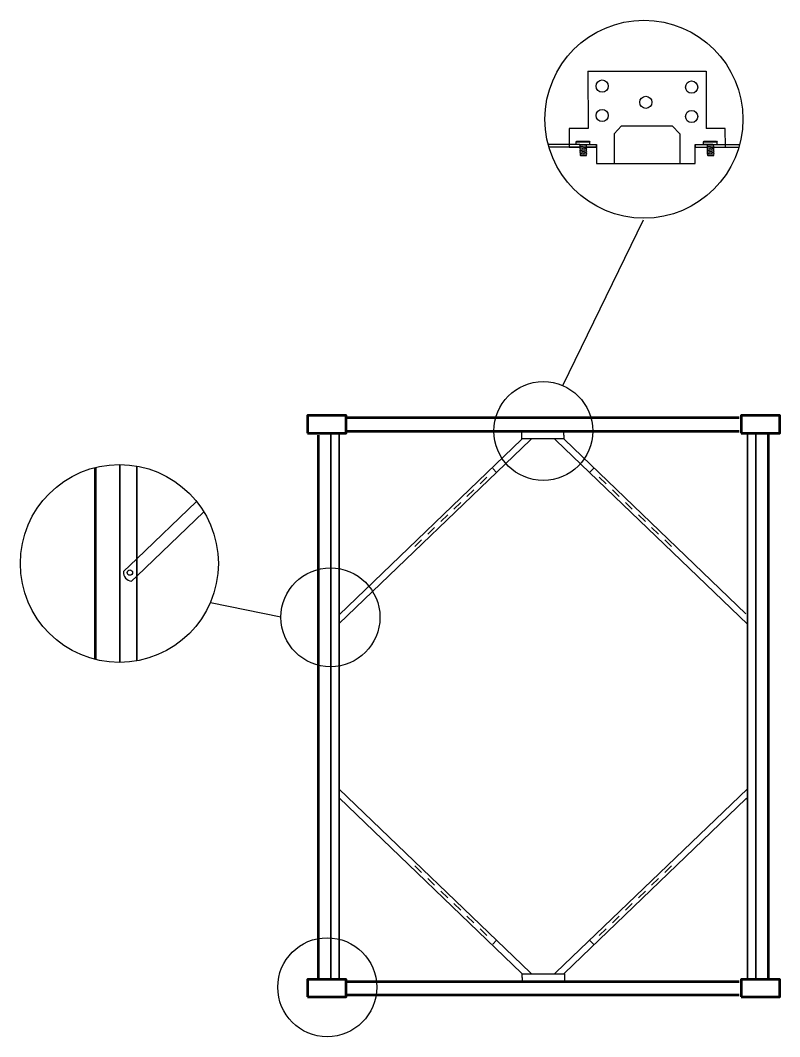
# Model space of a CAD drawing. Header units: centimetres. Extents: x -263 to 1048, y -279 to 536.
# Drawn here: x 777.9 to 1048.2, y 143.7 to 505.5 of the extents above; entities that cross this region are included whole.
import ezdxf

# ---------------------------------------------------------------- set-up
doc = ezdxf.new("R2010")
doc.units = ezdxf.units.CM
doc.header["$MEASUREMENT"] = 0
doc.layers.add('Chiodi', color=1, linetype='Continuous')
doc.layers.add('struttura', color=7, linetype='Continuous')

msp = doc.modelspace()

# ---------------------------------------------------------------- linework, layer by layer
for p, q in [((975.74, 461.32), (965.82, 461.32)), ((977.07, 460.37), (966.1, 460.37)), ((982.96, 460.37), (979.43, 460.37)), ((980.58, 461.36), (982.96, 461.33)), ((982.96, 461.32), (982.96, 460.37)), ((1018.07, 461.33), (1033.93, 461.33)), ((1018.07, 460.37), (1018.07, 461.33)), ((1018.07, 460.37), (1022.37, 460.37)), ((1024.73, 460.37), (1033.66, 460.37)), ((819.39, 313.87), (814.62, 309.28)), ((819.39, 307.68), (817.5, 305.87)), ((870.67, 293.08), (845.63, 298.1))]:
    msp.add_line(p, q)
for centre, radius in [((999.86, 470.32), 35.23), ((964.05, 359.32), 17.61), ((813.18, 312.16), 35.23), ((888.31, 293.01), 17.61), ((887.17, 161.3), 17.61)]:
    msp.add_circle(centre, radius)
msp.add_arc((817.73, 308.98), 3.12, 174.5173, 265.7627)
at = {"layer": 'Chiodi'}
for p, q in [((979.92, 487.39), (1022.03, 487.39)), ((979.92, 487.39), (980, 467.06)), ((1022.03, 487.39), (1022.03, 467.06)), ((980, 467.06), (973.27, 467.06)), ((973.27, 467.06), (973.27, 460.37)), ((991.91, 468.02), (989.22, 465.19)), ((991.91, 468.02), (1009.9, 468.02)), ((1009.9, 468.02), (1012.59, 465.19)), ((1028.77, 467.06), (1022.03, 467.06)), ((1028.84, 460.37), (1028.77, 467.06)), ((989.22, 465.19), (989.22, 454.56)), ((1012.59, 465.19), (1012.59, 454.56)), ((973.27, 460.37), (977.07, 460.37)), ((975.74, 462.13), (975.99, 462.49)), ((980.58, 462.13), (975.74, 462.13)), ((975.74, 461.33), (975.74, 462.13)), ((977.11, 461.33), (975.74, 461.33)), ((975.99, 462.49), (980.36, 462.49)), ((977.11, 461.06), (979.34, 461.36)), ((977.11, 461.33), (979.34, 461.36)), ((977.11, 461.06), (977.11, 461.33)), ((977.14, 460.6), (979.37, 460.9)), ((977.15, 460.14), (979.38, 460.44)), ((977.17, 460.6), (979.37, 460.9)), ((977.18, 459.68), (979.41, 459.98)), ((977.2, 460.14), (979.4, 460.44)), ((977.2, 459.68), (979.4, 459.98)), ((979.34, 461.36), (980.58, 461.36)), ((979.43, 460.37), (982.96, 460.37)), ((980.36, 462.49), (980.58, 462.13)), ((980.58, 461.36), (980.58, 462.13)), ((982.96, 460.37), (982.96, 461.33)), ((982.96, 460.37), (982.96, 454.6)), ((1018.07, 461.33), (1018.07, 460.37)), ((1018.07, 461.33), (1028.83, 461.33)), ((1018.07, 454.6), (1018.07, 460.37)), ((1021.03, 462.13), (1021.28, 462.5)), ((1025.88, 462.13), (1021.03, 462.13)), ((1021.03, 461.33), (1021.03, 462.13)), ((1022.41, 461.33), (1021.03, 461.33)), ((1021.28, 462.5), (1025.65, 462.5)), ((1022.41, 461.06), (1024.63, 461.36)), ((1022.41, 461.06), (1022.41, 461.33)), ((1024.4, 461.33), (1022.41, 461.33)), ((1022.44, 460.6), (1024.66, 460.9)), ((1022.44, 460.14), (1024.67, 460.44)), ((1022.46, 460.6), (1024.66, 460.9)), ((1022.47, 459.68), (1024.7, 459.98)), ((1022.49, 460.14), (1024.69, 460.44)), ((1022.5, 459.68), (1024.7, 459.98)), ((1024.4, 461.33), (1025.88, 461.33)), ((1025.65, 462.5), (1025.88, 462.13)), ((1025.88, 461.36), (1025.88, 462.13)), ((1025.88, 461.33), (1025.88, 461.36)), ((977.15, 459.22), (979.37, 459.52)), ((977.17, 458.76), (979.4, 459.06)), ((977.18, 458.3), (979.41, 458.61)), ((977.2, 458.76), (979.4, 459.06)), ((977.21, 457.84), (979.44, 458.15)), ((977.23, 458.3), (979.43, 458.6)), ((977.24, 457.84), (979.44, 458.15)), ((977.26, 457.38), (979.46, 457.69)), ((977.26, 457.38), (979.46, 457.38)), ((979.46, 457.38), (979.46, 457.69)), ((1022.44, 459.22), (1024.67, 459.53)), ((1022.47, 458.76), (1024.69, 459.07)), ((1022.47, 458.3), (1024.7, 458.61)), ((1022.49, 458.76), (1024.69, 459.07)), ((1022.5, 457.84), (1024.73, 458.15)), ((1022.52, 458.3), (1024.72, 458.61)), ((1022.53, 457.84), (1024.73, 458.15)), ((1022.56, 457.38), (1024.76, 457.69)), ((1022.56, 457.38), (1024.76, 457.38)), ((1024.76, 457.38), (1024.76, 457.69)), ((982.96, 454.6), (1018.07, 454.6))]:
    msp.add_line(p, q, dxfattribs=at)
for centre, radius in [((985, 482.14), 2.17), ((1016.84, 481.78), 2.17), ((1000.56, 476.35), 2.17), ((985, 471.65), 2.17), ((1016.84, 471.29), 2.17), ((816.93, 308.92), 0.963)]:
    msp.add_circle(centre, radius, dxfattribs=at)
for centre, radius, start, end in [((977.37, 460.85), 0.324, 141.5831, 231.9581), ((977.4, 460.39), 0.324, 141.5831, 231.9581), ((977.4, 459.93), 0.324, 141.5831, 231.9581), ((977.41, 459.48), 0.305, 140.0829, 233.8973), ((979.1, 461.12), 0.342, 320.9942, 45.7306), ((979.13, 460.66), 0.342, 320.9942, 45.7306), ((979.23, 459.76), 0.279, 300.9257, 50.8227), ((979.14, 460.2), 0.342, 320.9942, 45.7306), ((1022.66, 460.85), 0.324, 141.5831, 231.9581), ((1022.69, 460.39), 0.324, 141.5831, 231.9581), ((1022.7, 459.94), 0.324, 141.5831, 231.9581), ((1022.71, 459.48), 0.305, 140.0829, 233.8973), ((1024.4, 461.12), 0.342, 320.9942, 45.7306), ((1024.42, 460.66), 0.342, 320.9942, 45.7306), ((1024.43, 460.2), 0.342, 320.9942, 45.7306), ((1024.52, 459.77), 0.279, 300.9257, 50.8227), ((977.4, 459.02), 0.324, 141.5831, 231.9581), ((977.43, 458.56), 0.324, 141.5831, 231.9581), ((977.44, 458.1), 0.324, 141.5831, 231.9581), ((977.46, 457.64), 0.324, 141.5831, 231.9581), ((979.13, 459.28), 0.342, 320.9942, 45.7306), ((979.16, 458.82), 0.342, 320.9942, 45.7306), ((979.17, 458.36), 0.342, 320.9942, 45.7306), ((979.2, 457.9), 0.342, 320.9942, 45.7306), ((1022.69, 459.02), 0.324, 141.5831, 231.9581), ((1022.72, 458.56), 0.324, 141.5831, 231.9581), ((1022.73, 458.1), 0.324, 141.5831, 231.9581), ((1022.76, 457.64), 0.324, 141.5831, 231.9581), ((1024.43, 459.28), 0.342, 320.9942, 45.7306), ((1024.46, 458.82), 0.342, 320.9942, 45.7306), ((1024.46, 458.36), 0.342, 320.9942, 45.7306), ((1024.49, 457.9), 0.342, 320.9942, 45.7306)]:
    msp.add_arc(centre, radius, start, end, dxfattribs=at)
at = {"layer": 'struttura'}
for p, q in [((971.03, 375.52), (999.7, 434.55)), ((956.42, 357.84), (956.42, 359.32)), ((971.41, 357.84), (971.41, 359.32)), ((956.35, 356.33), (956.59, 356.56)), ((959.4, 356.09), (959.88, 356.56)), ((968.57, 356.09), (968.09, 356.56)), ((971.62, 356.33), (971.41, 356.56)), ((1036.11, 228.34), (1036.67, 228.88)), ((959.4, 166.53), (959.88, 166.07)), ((968.57, 166.53), (968.09, 166.07)), ((956.35, 166.29), (956.56, 166.07)), ((956.56, 164.78), (956.56, 163.35)), ((971.62, 166.29), (971.39, 166.07)), ((971.55, 164.78), (971.55, 163.35))]:
    msp.add_line(p, q, dxfattribs=at)
at = {"layer": 'struttura', "lineweight": 53}
for points in [[(880.17, 358.56), (893.91, 358.56), (893.91, 364.81), (880.17, 364.81), (880.17, 358.56)], [(894.28, 364.1), (1033.81, 364.1)], [(1034.42, 358.56), (1048.17, 358.56), (1048.17, 364.81), (1034.42, 364.81), (1034.42, 358.56)], [(894.28, 359.32), (1033.81, 359.32)], [(1044.21, 164.1), (1044.21, 358.26)], [(883.99, 357.8), (883.99, 164.1)], [(804.53, 346.31), (804.53, 278.01)], [(880.17, 157.85), (893.91, 157.85), (893.91, 164.09), (880.17, 164.09), (880.17, 157.85)], [(894.28, 163.35), (1033.81, 163.35)], [(1034.42, 157.85), (1048.17, 157.85), (1048.17, 164.09), (1034.42, 164.09), (1034.42, 157.85)], [(894.28, 158.56), (1033.81, 158.56)]]:
    msp.add_lwpolyline(points, dxfattribs=at)
at = {"layer": 'struttura', "lineweight": 35}
for points in [[(1036.67, 358.69), (1036.67, 163.99)], [(1039.67, 358.69), (1039.67, 163.99)], [(888.42, 357.94), (888.42, 164.46)], [(891.42, 357.94), (891.42, 164.46)], [(813.39, 347.39), (813.39, 276.93)], [(819.39, 346.84), (819.39, 277.49)]]:
    msp.add_lwpolyline(points, dxfattribs=at)
at = {"layer": 'struttura', "lineweight": 25}
for points in [[(956.35, 356.33), (891.42, 293.86)], [(891.42, 290.77), (959.4, 356.09)], [(971.41, 357.84), (971.41, 356.56), (956.42, 356.56), (956.42, 357.84)], [(1036.87, 290.46), (968.57, 356.09)], [(971.62, 356.33), (1036.11, 294.29)], [(946.08, 346.03), (947.45, 344.59)], [(981.89, 346.03), (980.52, 344.59)], [(840.6, 334.28), (819.39, 313.87)], [(819.39, 307.68), (843.21, 330.58)], [(891.42, 231.86), (959.4, 166.53)], [(1036.67, 231.97), (968.57, 166.53)], [(956.35, 166.29), (891.42, 228.76)], [(971.62, 166.29), (1036.11, 228.34)], [(946.08, 176.59), (947.45, 178.03)], [(981.89, 176.59), (980.52, 178.03)], [(956.56, 164.78), (956.56, 166.07), (971.55, 166.07), (971.55, 164.78)]]:
    msp.add_lwpolyline(points, dxfattribs=at)
at = {"layer": 'struttura', "lineweight": 18}
for points in [[(941.55, 340.49), (943.99, 342.85)], [(986.42, 340.49), (983.98, 342.85)], [(936.9, 336.02), (939.33, 338.39)], [(991.07, 336.02), (988.64, 338.39)], [(932.25, 331.56), (934.68, 333.93)], [(995.73, 331.56), (993.29, 333.93)], [(927.59, 327.1), (930.03, 329.46)], [(1000.38, 327.1), (997.94, 329.46)], [(922.94, 322.63), (925.37, 325)], [(1005.03, 322.63), (1002.6, 325)], [(918.29, 318.17), (920.72, 320.54)], [(1009.68, 318.17), (1007.25, 320.54)], [(918.29, 204.46), (920.72, 202.09)], [(1009.68, 204.46), (1007.25, 202.09)], [(922.94, 200), (925.37, 197.62)], [(1005.03, 200), (1002.6, 197.62)], [(927.59, 195.53), (930.03, 193.16)], [(1000.38, 195.53), (997.94, 193.16)], [(932.25, 191.07), (934.68, 188.7)], [(995.73, 191.07), (993.29, 188.7)], [(936.9, 186.6), (939.33, 184.23)], [(991.07, 186.6), (988.64, 184.23)], [(941.55, 182.14), (943.99, 179.77)], [(986.42, 182.14), (983.98, 179.77)]]:
    msp.add_lwpolyline(points, dxfattribs=at)

doc.saveas('drawing.dxf')
